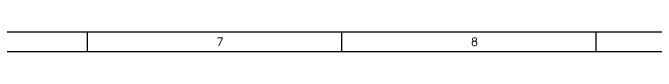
# Model space of a CAD drawing. Extents: x 2982526 to 3410143, y -1442121 to -1332990.
# Drawn here: x 3158256 to 3171304, y -1389320 to -1388929 of the extents above; entities that cross this region are included whole.
import ezdxf
from ezdxf.enums import TextEntityAlignment as Align

# ---------------------------------------------------------------- set-up
doc = ezdxf.new("R2010")
doc.units = 0
doc.header["$MEASUREMENT"] = 0
doc.layers.add('TITLE', color=7, linetype='Continuous')
doc.styles.add('ROMANS', font='romans.shx')

# ---------------------------------------------------------------- blocks, each defined once
blk = doc.blocks.new('A$C1BA14061')
at = {"layer": 'TITLE'}
blk.add_line((202692, -139174), (1204, -139174), dxfattribs=at)
at = {"layer": 'TITLE', "color": 0}
for p, q in [((101948, -140464), (101948, -139174)), ((118954, -140464), (118954, -139174)), ((135959, -140464), (135959, -139174))]:
    blk.add_line(p, q, dxfattribs=at)
at = {"layer": 'TITLE', "color": 7}
blk.add_line((203982, -140464), (0, -140464), dxfattribs=at)
at = {"layer": 'TITLE', "color": 0, "style": 'ROMANS', "width": 1}
for s, p in [('7', (110813, -139799)), ('8', (127819, -139799))]:
    blk.add_text(s, height=535, dxfattribs=at).set_placement(p, align=Align.MIDDLE)

msp = doc.modelspace()

# ---------------------------------------------------------------- block references
at = {"layer": 'TITLE', "xscale": 0.3035552556082519, "yscale": 0.3035553943041123, "zscale": 0.3035553665695551}
msp.add_blockref('A$C1BA14061', (3128820.1, -1346682), dxfattribs=at)

doc.saveas('drawing.dxf')
